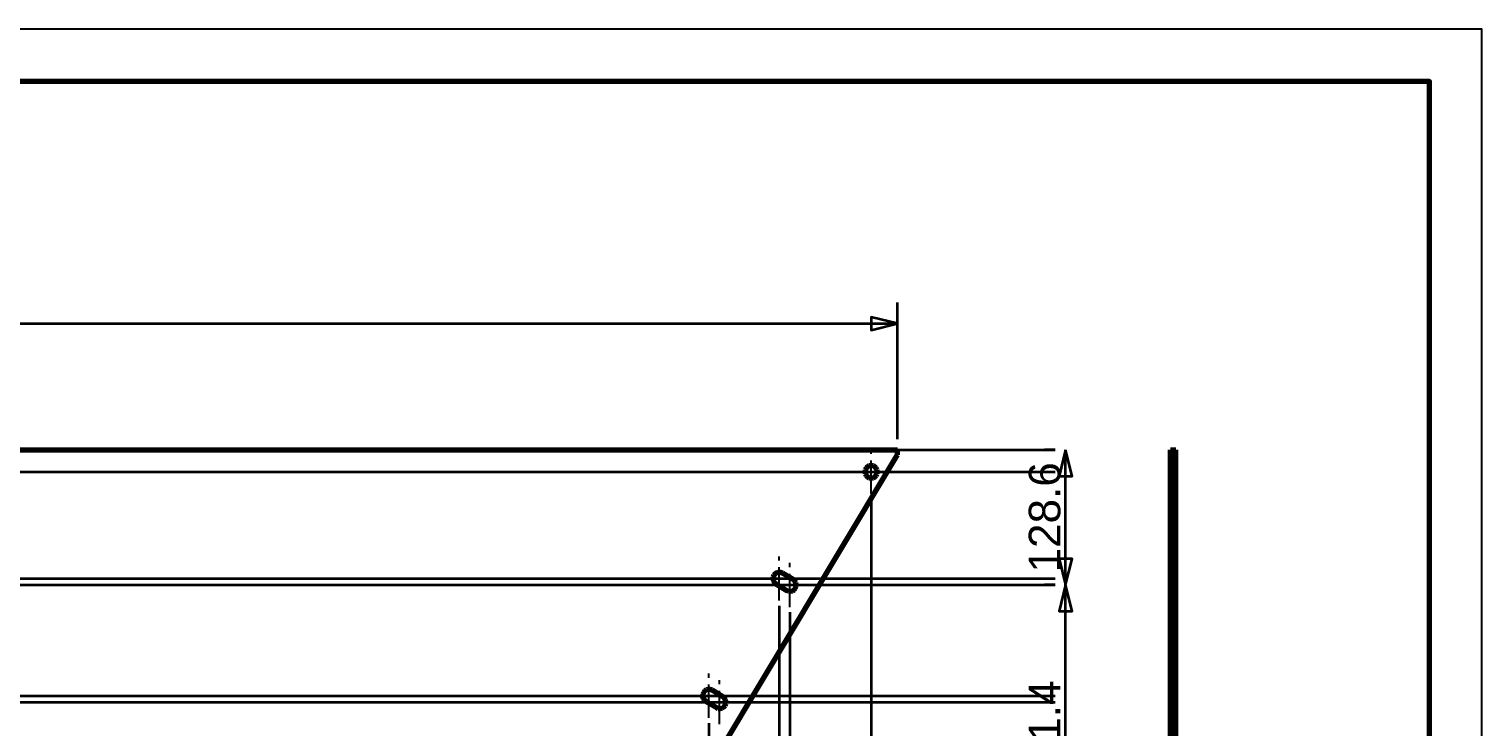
# Model space of a CAD drawing. Header units: millimetres. Extents: x 0 to 420, y 0 to 297.
# Drawn here: x 281.7 to 420, y 230.6 to 297 of the extents above; entities that cross this region are included whole.
import ezdxf
from ezdxf.enums import TextEntityAlignment as Align

# ---------------------------------------------------------------- set-up
doc = ezdxf.new("R2010")
doc.units = ezdxf.units.MM
doc.linetypes.add('CENTER', pattern=[5.08, 3.175, -0.635, 0.635, -0.635])
doc.linetypes.add('DASHED', pattern=[1.524, 1.27, -0.254])
doc.styles.add('GOST', font='Arial')

msp = doc.modelspace()

# ---------------------------------------------------------------- linework, layer by layer
at = {"color": 7, "lineweight": 35}
for p, q in [((364.37, 258), (364.37, 271)), ((65, 269), (364.37, 269)), ((364.37, 257), (379.37, 257)), ((379.37, 257), (378.37, 257)), ((380.37, 244.14), (380.37, 257)), ((70.1, 254.9), (379.37, 254.9)), ((364.47, 254.9), (379.37, 254.9)), ((361.87, 252.3), (361.87, 109.7)), ((78.86, 244.75), (379.37, 244.75)), ((355.72, 244.75), (379.37, 244.75)), ((77.83, 244.14), (379.37, 244.14)), ((356.74, 244.14), (379.37, 244.14)), ((379.37, 244.14), (378.37, 244.14)), ((379.37, 244.14), (378.37, 244.14)), ((380.37, 210.71), (380.37, 244.14)), ((353.12, 242.15), (353.12, 109.7)), ((354.14, 241.54), (354.14, 109.7)), ((84.52, 232.99), (379.37, 232.99)), ((85.55, 233.61), (379.37, 233.61)), ((349.02, 233.61), (379.37, 233.61)), ((350.05, 232.99), (379.37, 232.99)), ((346.42, 231.01), (346.42, 109.7))]:
    msp.add_line(p, q, dxfattribs=at)
at = {"color": 1, "lineweight": 70}
for p, q in [((65, 257), (364.37, 257)), ((289.99, 132.7), (364.37, 256.5)), ((364.37, 256.5), (364.37, 257)), ((390.37, 256.5), (390.37, 257)), ((390.37, 257), (390.87, 257)), ((390.37, 132.7), (390.37, 256.5)), ((390.37, 256.5), (390.87, 256.5)), ((390.87, 256.5), (390.87, 257)), ((390.87, 132.7), (390.87, 256.5)), ((361.3, 255.09), (361.27, 254.9)), ((361.27, 254.9), (361.3, 254.71)), ((361.39, 255.25), (361.3, 255.09)), ((361.3, 254.71), (361.39, 254.55)), ((361.52, 255.39), (361.39, 255.25)), ((361.39, 254.55), (361.52, 254.41)), ((361.69, 255.47), (361.52, 255.39)), ((361.87, 255.5), (361.69, 255.47)), ((362.06, 255.47), (361.87, 255.5)), ((362.23, 255.39), (362.06, 255.47)), ((362.36, 255.25), (362.23, 255.39)), ((362.23, 254.41), (362.36, 254.55)), ((362.44, 255.09), (362.36, 255.25)), ((362.36, 254.55), (362.44, 254.71)), ((362.47, 254.9), (362.44, 255.09)), ((362.44, 254.71), (362.47, 254.9)), ((361.52, 254.41), (361.69, 254.33)), ((361.69, 254.33), (361.87, 254.3)), ((361.87, 254.3), (362.06, 254.33)), ((362.06, 254.33), (362.23, 254.41)), ((352.53, 244.89), (352.52, 244.7)), ((352.6, 245.06), (352.53, 244.89)), ((352.72, 245.21), (352.6, 245.06)), ((352.88, 245.31), (352.72, 245.21)), ((353.06, 245.35), (352.88, 245.31)), ((353.25, 245.34), (353.06, 245.35)), ((353.43, 245.27), (353.25, 245.34)), ((354.45, 244.65), (353.43, 245.27)), ((352.52, 244.7), (352.56, 244.52)), ((352.56, 244.52), (352.66, 244.36)), ((352.66, 244.36), (352.81, 244.24)), ((352.81, 244.24), (353.84, 243.62)), ((353.84, 243.62), (354.01, 243.55)), ((354.01, 243.55), (354.2, 243.54)), ((354.2, 243.54), (354.38, 243.58)), ((354.38, 243.58), (354.54, 243.68)), ((354.6, 244.53), (354.45, 244.65)), ((354.54, 243.68), (354.66, 243.83)), ((354.7, 244.37), (354.6, 244.53)), ((354.66, 243.83), (354.73, 244)), ((354.74, 244.19), (354.7, 244.37)), ((354.73, 244), (354.74, 244.19)), ((345.84, 233.75), (345.82, 233.56)), ((345.91, 233.92), (345.84, 233.75)), ((346.03, 234.06), (345.91, 233.92)), ((346.19, 234.16), (346.03, 234.06)), ((346.37, 234.21), (346.19, 234.16)), ((346.56, 234.2), (346.37, 234.21)), ((346.73, 234.13), (346.56, 234.2)), ((347.76, 233.51), (346.73, 234.13)), ((345.82, 233.56), (345.87, 233.38)), ((345.87, 233.38), (345.97, 233.22)), ((345.97, 233.22), (346.11, 233.1)), ((346.11, 233.1), (347.14, 232.48)), ((347.14, 232.48), (347.31, 232.41)), ((347.31, 232.41), (347.5, 232.4)), ((347.5, 232.4), (347.68, 232.44)), ((347.68, 232.44), (347.84, 232.54)), ((347.9, 233.39), (347.76, 233.51)), ((347.84, 232.54), (347.96, 232.68)), ((348, 233.23), (347.9, 233.39)), ((347.96, 232.68), (348.03, 232.86)), ((348.05, 233.05), (348, 233.23)), ((348.03, 232.86), (348.05, 233.05))]:
    msp.add_line(p, q, dxfattribs=at)
at = {"color": 5, "linetype": 'DASHED', "lineweight": 35}
for p, q in [((364.37, 257), (65, 257)), ((289.99, 132.7), (364.37, 256.5)), ((364.37, 256.5), (364.37, 257)), ((390.37, 257), (390.87, 257)), ((390.37, 256.5), (390.37, 257)), ((390.37, 256.5), (390.87, 256.5)), ((390.37, 132.7), (390.37, 256.5)), ((390.87, 256.5), (390.87, 257)), ((390.87, 132.7), (390.87, 256.5)), ((361.27, 254.9), (361.3, 255.09)), ((361.3, 254.71), (361.27, 254.9)), ((361.3, 255.09), (361.39, 255.25)), ((361.39, 254.55), (361.3, 254.71)), ((361.39, 255.25), (361.52, 255.39)), ((361.52, 254.41), (361.39, 254.55)), ((361.52, 255.39), (361.69, 255.47)), ((361.69, 255.47), (361.87, 255.5)), ((361.87, 255.5), (362.06, 255.47)), ((362.06, 255.47), (362.23, 255.39)), ((362.23, 255.39), (362.36, 255.25)), ((362.36, 254.55), (362.23, 254.41)), ((362.36, 255.25), (362.44, 255.09)), ((362.44, 254.71), (362.36, 254.55)), ((362.44, 255.09), (362.47, 254.9)), ((362.47, 254.9), (362.44, 254.71)), ((390.37, 255.48), (390.37, 255.5)), ((390.37, 255.5), (390.37, 255.5)), ((390.37, 255.5), (390.37, 255.48)), ((390.37, 255.48), (390.37, 255.5)), ((390.37, 255.5), (390.37, 255.5)), ((390.37, 255.5), (390.37, 255.48)), ((390.37, 255.47), (390.37, 255.48)), ((390.37, 255.48), (390.37, 255.44)), ((390.37, 255.44), (390.37, 255.48)), ((390.37, 255.48), (390.37, 255.47)), ((390.37, 255.44), (390.37, 255.47)), ((390.37, 255.47), (390.37, 255.44)), ((390.37, 255.41), (390.37, 255.44)), ((390.37, 255.44), (390.37, 255.37)), ((390.37, 255.37), (390.37, 255.44)), ((390.37, 255.44), (390.37, 255.41)), ((390.37, 255.37), (390.37, 255.41)), ((390.37, 255.41), (390.37, 255.37)), ((390.37, 255.32), (390.37, 255.37)), ((390.37, 255.37), (390.37, 255.27)), ((390.37, 255.27), (390.37, 255.37)), ((390.37, 255.37), (390.37, 255.32)), ((390.37, 255.27), (390.37, 255.32)), ((390.37, 255.32), (390.37, 255.27)), ((390.37, 255.22), (390.37, 255.27)), ((390.37, 255.27), (390.37, 255.16)), ((390.37, 255.16), (390.37, 255.27)), ((390.37, 255.27), (390.37, 255.22)), ((390.37, 255.16), (390.37, 255.22)), ((390.37, 255.22), (390.37, 255.16)), ((390.37, 255.1), (390.37, 255.16)), ((390.37, 255.16), (390.37, 255.03)), ((390.37, 255.03), (390.37, 255.16)), ((390.37, 255.16), (390.37, 255.1)), ((390.37, 255.03), (390.37, 255.1)), ((390.37, 255.1), (390.37, 255.03)), ((390.37, 254.97), (390.37, 255.03)), ((390.37, 255.03), (390.37, 254.9)), ((390.37, 254.9), (390.37, 255.03)), ((390.37, 255.03), (390.37, 254.97)), ((390.37, 254.9), (390.37, 254.97)), ((390.37, 254.97), (390.37, 254.9)), ((390.37, 254.9), (390.37, 254.77)), ((390.37, 254.83), (390.37, 254.9)), ((390.37, 254.9), (390.37, 254.83)), ((390.37, 254.77), (390.37, 254.9)), ((390.37, 254.77), (390.37, 254.83)), ((390.37, 254.83), (390.37, 254.77)), ((390.37, 254.77), (390.37, 254.64)), ((390.37, 254.7), (390.37, 254.77)), ((390.37, 254.77), (390.37, 254.7)), ((390.37, 254.64), (390.37, 254.77)), ((390.37, 254.64), (390.37, 254.7)), ((390.37, 254.7), (390.37, 254.64)), ((390.37, 254.64), (390.37, 254.53)), ((390.37, 254.58), (390.37, 254.64)), ((390.37, 254.64), (390.37, 254.58)), ((390.37, 254.53), (390.37, 254.64)), ((390.37, 254.53), (390.37, 254.58)), ((390.37, 254.58), (390.37, 254.53)), ((390.37, 254.53), (390.37, 254.43)), ((390.37, 254.48), (390.37, 254.53)), ((390.37, 254.53), (390.37, 254.48)), ((390.37, 254.43), (390.37, 254.53)), ((390.37, 254.43), (390.37, 254.48)), ((390.37, 254.48), (390.37, 254.43)), ((390.87, 255.48), (390.87, 255.5)), ((390.87, 255.5), (390.87, 255.5)), ((390.87, 255.5), (390.87, 255.48)), ((390.87, 255.48), (390.87, 255.5)), ((390.87, 255.5), (390.87, 255.5)), ((390.87, 255.5), (390.87, 255.48)), ((390.87, 255.44), (390.87, 255.48)), ((390.87, 255.48), (390.87, 255.47)), ((390.87, 255.47), (390.87, 255.48)), ((390.87, 255.48), (390.87, 255.44)), ((390.87, 255.47), (390.87, 255.44)), ((390.87, 255.44), (390.87, 255.47)), ((390.87, 255.37), (390.87, 255.44)), ((390.87, 255.44), (390.87, 255.41)), ((390.87, 255.41), (390.87, 255.44)), ((390.87, 255.44), (390.87, 255.37)), ((390.87, 255.41), (390.87, 255.37)), ((390.87, 255.37), (390.87, 255.41)), ((390.87, 255.27), (390.87, 255.37)), ((390.87, 255.37), (390.87, 255.32)), ((390.87, 255.32), (390.87, 255.37)), ((390.87, 255.37), (390.87, 255.27)), ((390.87, 255.32), (390.87, 255.27)), ((390.87, 255.27), (390.87, 255.32)), ((390.87, 255.16), (390.87, 255.27)), ((390.87, 255.27), (390.87, 255.22)), ((390.87, 255.22), (390.87, 255.27)), ((390.87, 255.27), (390.87, 255.16)), ((390.87, 255.22), (390.87, 255.16)), ((390.87, 255.16), (390.87, 255.22)), ((390.87, 255.03), (390.87, 255.16)), ((390.87, 255.16), (390.87, 255.1)), ((390.87, 255.1), (390.87, 255.16)), ((390.87, 255.16), (390.87, 255.03)), ((390.87, 255.1), (390.87, 255.03)), ((390.87, 255.03), (390.87, 255.1)), ((390.87, 254.9), (390.87, 255.03)), ((390.87, 255.03), (390.87, 254.97)), ((390.87, 254.97), (390.87, 255.03)), ((390.87, 255.03), (390.87, 254.9)), ((390.87, 254.97), (390.87, 254.9)), ((390.87, 254.9), (390.87, 254.97)), ((390.87, 254.9), (390.87, 254.83)), ((390.87, 254.77), (390.87, 254.9)), ((390.87, 254.9), (390.87, 254.77)), ((390.87, 254.83), (390.87, 254.9)), ((390.87, 254.83), (390.87, 254.77)), ((390.87, 254.77), (390.87, 254.83)), ((390.87, 254.77), (390.87, 254.7)), ((390.87, 254.64), (390.87, 254.77)), ((390.87, 254.77), (390.87, 254.64)), ((390.87, 254.7), (390.87, 254.77)), ((390.87, 254.7), (390.87, 254.64)), ((390.87, 254.64), (390.87, 254.7)), ((390.87, 254.64), (390.87, 254.58)), ((390.87, 254.53), (390.87, 254.64)), ((390.87, 254.64), (390.87, 254.53)), ((390.87, 254.58), (390.87, 254.64)), ((390.87, 254.58), (390.87, 254.53)), ((390.87, 254.53), (390.87, 254.58)), ((390.87, 254.53), (390.87, 254.48)), ((390.87, 254.43), (390.87, 254.53)), ((390.87, 254.53), (390.87, 254.43)), ((390.87, 254.48), (390.87, 254.53)), ((390.87, 254.48), (390.87, 254.43)), ((390.87, 254.43), (390.87, 254.48)), ((361.69, 254.33), (361.52, 254.41)), ((361.87, 254.3), (361.69, 254.33)), ((362.06, 254.33), (361.87, 254.3)), ((362.23, 254.41), (362.06, 254.33)), ((390.37, 254.43), (390.37, 254.36)), ((390.37, 254.39), (390.37, 254.43)), ((390.37, 254.43), (390.37, 254.39)), ((390.37, 254.36), (390.37, 254.43)), ((390.37, 254.36), (390.37, 254.39)), ((390.37, 254.39), (390.37, 254.36)), ((390.37, 254.36), (390.37, 254.32)), ((390.37, 254.33), (390.37, 254.36)), ((390.37, 254.36), (390.37, 254.33)), ((390.37, 254.32), (390.37, 254.36)), ((390.37, 254.32), (390.37, 254.33)), ((390.37, 254.33), (390.37, 254.32)), ((390.37, 254.32), (390.37, 254.3)), ((390.37, 254.3), (390.37, 254.32)), ((390.37, 254.32), (390.37, 254.3)), ((390.37, 254.3), (390.37, 254.32)), ((390.37, 254.3), (390.37, 254.3)), ((390.37, 254.3), (390.37, 254.3)), ((390.87, 254.43), (390.87, 254.39)), ((390.87, 254.36), (390.87, 254.43)), ((390.87, 254.43), (390.87, 254.36)), ((390.87, 254.39), (390.87, 254.43)), ((390.87, 254.39), (390.87, 254.36)), ((390.87, 254.36), (390.87, 254.39)), ((390.87, 254.36), (390.87, 254.33)), ((390.87, 254.32), (390.87, 254.36)), ((390.87, 254.36), (390.87, 254.32)), ((390.87, 254.33), (390.87, 254.36)), ((390.87, 254.33), (390.87, 254.32)), ((390.87, 254.32), (390.87, 254.33)), ((390.87, 254.32), (390.87, 254.3)), ((390.87, 254.3), (390.87, 254.32)), ((390.87, 254.32), (390.87, 254.3)), ((390.87, 254.3), (390.87, 254.32)), ((390.87, 254.3), (390.87, 254.3)), ((390.87, 254.3), (390.87, 254.3)), ((352.52, 244.7), (352.53, 244.89)), ((352.53, 244.89), (352.6, 245.06)), ((352.6, 245.06), (352.72, 245.21)), ((352.72, 245.21), (352.88, 245.31)), ((352.88, 245.31), (353.06, 245.35)), ((353.06, 245.35), (353.25, 245.34)), ((353.25, 245.34), (353.43, 245.27)), ((353.43, 245.27), (354.45, 244.65)), ((390.37, 245.34), (390.37, 245.35)), ((390.37, 245.35), (390.37, 245.35)), ((390.37, 245.35), (390.37, 245.35)), ((390.37, 245.35), (390.37, 245.35)), ((390.37, 245.35), (390.37, 245.35)), ((390.37, 245.35), (390.37, 245.34)), ((390.37, 245.34), (390.37, 245.35)), ((390.37, 245.35), (390.37, 245.35)), ((390.37, 245.35), (390.37, 245.35)), ((390.37, 245.35), (390.37, 245.35)), ((390.37, 245.35), (390.37, 245.35)), ((390.37, 245.35), (390.37, 245.34)), ((390.37, 245.33), (390.37, 245.34)), ((390.37, 245.34), (390.37, 245.34)), ((390.37, 245.34), (390.37, 245.31)), ((390.37, 245.31), (390.37, 245.34)), ((390.37, 245.34), (390.37, 245.34)), ((390.37, 245.34), (390.37, 245.33)), ((390.37, 245.32), (390.37, 245.33)), ((390.37, 245.33), (390.37, 245.33)), ((390.37, 245.33), (390.37, 245.33)), ((390.37, 245.33), (390.37, 245.32)), ((390.37, 245.31), (390.37, 245.32)), ((390.37, 245.32), (390.37, 245.31)), ((390.37, 245.3), (390.37, 245.31)), ((390.37, 245.31), (390.37, 245.26)), ((390.37, 245.26), (390.37, 245.31)), ((390.37, 245.31), (390.37, 245.3)), ((390.37, 245.29), (390.37, 245.3)), ((390.37, 245.3), (390.37, 245.29)), ((390.37, 245.28), (390.37, 245.29)), ((390.37, 245.29), (390.37, 245.28)), ((390.37, 245.27), (390.37, 245.28)), ((390.37, 245.28), (390.37, 245.27)), ((390.37, 244.65), (390.37, 245.27)), ((390.37, 245.27), (390.37, 244.65)), ((390.37, 245.26), (390.37, 245.2)), ((390.37, 245.2), (390.37, 245.26)), ((390.37, 245.2), (390.37, 245.11)), ((390.37, 245.11), (390.37, 245.2)), ((390.37, 245.11), (390.37, 245.02)), ((390.37, 245.02), (390.37, 245.11)), ((390.37, 245.02), (390.37, 244.92)), ((390.37, 244.92), (390.37, 245.02)), ((390.37, 244.92), (390.37, 244.81)), ((390.37, 244.81), (390.37, 244.92)), ((390.37, 244.81), (390.37, 244.69)), ((390.37, 244.69), (390.37, 244.81)), ((390.87, 245.34), (390.87, 245.35)), ((390.87, 245.35), (390.87, 245.35)), ((390.87, 245.35), (390.87, 245.35)), ((390.87, 245.35), (390.87, 245.35)), ((390.87, 245.35), (390.87, 245.35)), ((390.87, 245.35), (390.87, 245.34)), ((390.87, 245.34), (390.87, 245.35)), ((390.87, 245.35), (390.87, 245.35)), ((390.87, 245.35), (390.87, 245.35)), ((390.87, 245.35), (390.87, 245.35)), ((390.87, 245.35), (390.87, 245.35)), ((390.87, 245.35), (390.87, 245.34)), ((390.87, 245.31), (390.87, 245.34)), ((390.87, 245.34), (390.87, 245.34)), ((390.87, 245.34), (390.87, 245.33)), ((390.87, 245.33), (390.87, 245.34)), ((390.87, 245.34), (390.87, 245.34)), ((390.87, 245.34), (390.87, 245.31)), ((390.87, 245.33), (390.87, 245.33)), ((390.87, 245.33), (390.87, 245.32)), ((390.87, 245.32), (390.87, 245.33)), ((390.87, 245.33), (390.87, 245.33)), ((390.87, 245.32), (390.87, 245.31)), ((390.87, 245.31), (390.87, 245.32)), ((390.87, 245.26), (390.87, 245.31)), ((390.87, 245.31), (390.87, 245.3)), ((390.87, 245.3), (390.87, 245.31)), ((390.87, 245.31), (390.87, 245.26)), ((390.87, 245.3), (390.87, 245.29)), ((390.87, 245.29), (390.87, 245.3)), ((390.87, 245.29), (390.87, 245.28)), ((390.87, 245.28), (390.87, 245.29)), ((390.87, 245.28), (390.87, 245.27)), ((390.87, 245.27), (390.87, 245.28)), ((390.87, 245.27), (390.87, 244.65)), ((390.87, 244.65), (390.87, 245.27)), ((390.87, 245.2), (390.87, 245.26)), ((390.87, 245.26), (390.87, 245.2)), ((390.87, 245.11), (390.87, 245.2)), ((390.87, 245.2), (390.87, 245.11)), ((390.87, 245.02), (390.87, 245.11)), ((390.87, 245.11), (390.87, 245.02)), ((390.87, 244.92), (390.87, 245.02)), ((390.87, 245.02), (390.87, 244.92)), ((390.87, 244.81), (390.87, 244.92)), ((390.87, 244.92), (390.87, 244.81)), ((390.87, 244.69), (390.87, 244.81)), ((390.87, 244.81), (390.87, 244.69)), ((352.56, 244.52), (352.52, 244.7)), ((352.66, 244.36), (352.56, 244.52)), ((352.81, 244.24), (352.66, 244.36)), ((353.84, 243.62), (352.81, 244.24)), ((354.01, 243.55), (353.84, 243.62)), ((354.2, 243.54), (354.01, 243.55)), ((354.38, 243.58), (354.2, 243.54)), ((354.54, 243.68), (354.38, 243.58)), ((354.45, 244.65), (354.6, 244.53)), ((354.66, 243.83), (354.54, 243.68)), ((354.6, 244.53), (354.7, 244.37)), ((354.73, 244), (354.66, 243.83)), ((354.7, 244.37), (354.74, 244.19)), ((354.74, 244.19), (354.73, 244)), ((390.37, 244.69), (390.37, 244.59)), ((390.37, 244.59), (390.37, 244.69)), ((390.37, 244.59), (390.37, 244.65)), ((390.37, 244.65), (390.37, 244.59)), ((390.37, 244.59), (390.37, 244.48)), ((390.37, 244.5), (390.37, 244.59)), ((390.37, 244.48), (390.37, 244.59)), ((390.37, 244.59), (390.37, 244.5)), ((390.37, 244.41), (390.37, 244.5)), ((390.37, 244.5), (390.37, 244.41)), ((390.37, 244.48), (390.37, 244.39)), ((390.37, 244.39), (390.37, 244.48)), ((390.37, 244.31), (390.37, 244.41)), ((390.37, 244.41), (390.37, 244.31)), ((390.37, 244.39), (390.37, 244.31)), ((390.37, 244.31), (390.37, 244.39)), ((390.37, 244.31), (390.37, 244.24)), ((390.37, 244.2), (390.37, 244.31)), ((390.37, 244.24), (390.37, 244.31)), ((390.37, 244.31), (390.37, 244.2)), ((390.37, 244.24), (390.37, 243.62)), ((390.37, 243.62), (390.37, 244.24)), ((390.37, 244.09), (390.37, 244.2)), ((390.37, 244.2), (390.37, 244.09)), ((390.37, 243.98), (390.37, 244.09)), ((390.37, 244.09), (390.37, 243.98)), ((390.37, 243.87), (390.37, 243.98)), ((390.37, 243.98), (390.37, 243.87)), ((390.37, 243.78), (390.37, 243.87)), ((390.37, 243.87), (390.37, 243.78)), ((390.37, 243.7), (390.37, 243.78)), ((390.37, 243.78), (390.37, 243.7)), ((390.37, 243.63), (390.37, 243.7)), ((390.37, 243.7), (390.37, 243.63)), ((390.37, 243.58), (390.37, 243.63)), ((390.37, 243.63), (390.37, 243.58)), ((390.37, 243.62), (390.37, 243.61)), ((390.37, 243.61), (390.37, 243.62)), ((390.37, 243.61), (390.37, 243.6)), ((390.37, 243.6), (390.37, 243.61)), ((390.37, 243.6), (390.37, 243.59)), ((390.37, 243.59), (390.37, 243.6)), ((390.37, 243.59), (390.37, 243.58)), ((390.37, 243.58), (390.37, 243.59)), ((390.37, 243.58), (390.37, 243.57)), ((390.37, 243.55), (390.37, 243.58)), ((390.37, 243.58), (390.37, 243.55)), ((390.37, 243.57), (390.37, 243.58)), ((390.37, 243.57), (390.37, 243.57)), ((390.37, 243.57), (390.37, 243.56)), ((390.37, 243.56), (390.37, 243.57)), ((390.37, 243.57), (390.37, 243.57)), ((390.37, 243.56), (390.37, 243.55)), ((390.37, 243.55), (390.37, 243.56)), ((390.37, 243.55), (390.37, 243.55)), ((390.37, 243.55), (390.37, 243.54)), ((390.37, 243.54), (390.37, 243.55)), ((390.37, 243.55), (390.37, 243.54)), ((390.37, 243.54), (390.37, 243.55)), ((390.37, 243.55), (390.37, 243.55)), ((390.37, 243.54), (390.37, 243.54)), ((390.37, 243.54), (390.37, 243.54)), ((390.37, 243.54), (390.37, 243.54)), ((390.37, 243.54), (390.37, 243.54)), ((390.37, 243.54), (390.37, 243.54)), ((390.37, 243.54), (390.37, 243.54)), ((390.37, 243.54), (390.37, 243.54)), ((390.37, 243.54), (390.37, 243.54)), ((390.87, 244.59), (390.87, 244.69)), ((390.87, 244.69), (390.87, 244.59)), ((390.87, 244.65), (390.87, 244.59)), ((390.87, 244.59), (390.87, 244.65)), ((390.87, 244.48), (390.87, 244.59)), ((390.87, 244.59), (390.87, 244.5)), ((390.87, 244.59), (390.87, 244.48)), ((390.87, 244.5), (390.87, 244.59)), ((390.87, 244.5), (390.87, 244.41)), ((390.87, 244.41), (390.87, 244.5)), ((390.87, 244.39), (390.87, 244.48)), ((390.87, 244.48), (390.87, 244.39)), ((390.87, 244.41), (390.87, 244.31)), ((390.87, 244.31), (390.87, 244.41)), ((390.87, 244.31), (390.87, 244.39)), ((390.87, 244.39), (390.87, 244.31)), ((390.87, 244.24), (390.87, 244.31)), ((390.87, 244.31), (390.87, 244.2)), ((390.87, 244.31), (390.87, 244.24)), ((390.87, 244.2), (390.87, 244.31)), ((390.87, 243.62), (390.87, 244.24)), ((390.87, 244.24), (390.87, 243.62)), ((390.87, 244.2), (390.87, 244.09)), ((390.87, 244.09), (390.87, 244.2)), ((390.87, 244.09), (390.87, 243.98)), ((390.87, 243.98), (390.87, 244.09)), ((390.87, 243.98), (390.87, 243.87)), ((390.87, 243.87), (390.87, 243.98)), ((390.87, 243.87), (390.87, 243.78)), ((390.87, 243.78), (390.87, 243.87)), ((390.87, 243.78), (390.87, 243.7)), ((390.87, 243.7), (390.87, 243.78)), ((390.87, 243.7), (390.87, 243.63)), ((390.87, 243.63), (390.87, 243.7)), ((390.87, 243.63), (390.87, 243.58)), ((390.87, 243.58), (390.87, 243.63)), ((390.87, 243.61), (390.87, 243.62)), ((390.87, 243.62), (390.87, 243.61)), ((390.87, 243.6), (390.87, 243.61)), ((390.87, 243.61), (390.87, 243.6)), ((390.87, 243.59), (390.87, 243.6)), ((390.87, 243.6), (390.87, 243.59)), ((390.87, 243.58), (390.87, 243.59)), ((390.87, 243.59), (390.87, 243.58)), ((390.87, 243.58), (390.87, 243.55)), ((390.87, 243.57), (390.87, 243.58)), ((390.87, 243.58), (390.87, 243.57)), ((390.87, 243.55), (390.87, 243.58)), ((390.87, 243.56), (390.87, 243.57)), ((390.87, 243.57), (390.87, 243.57)), ((390.87, 243.57), (390.87, 243.57)), ((390.87, 243.57), (390.87, 243.56)), ((390.87, 243.55), (390.87, 243.56)), ((390.87, 243.56), (390.87, 243.55)), ((390.87, 243.55), (390.87, 243.54)), ((390.87, 243.54), (390.87, 243.55)), ((390.87, 243.55), (390.87, 243.55)), ((390.87, 243.55), (390.87, 243.55)), ((390.87, 243.55), (390.87, 243.54)), ((390.87, 243.54), (390.87, 243.55)), ((390.87, 243.54), (390.87, 243.54)), ((390.87, 243.54), (390.87, 243.54)), ((390.87, 243.54), (390.87, 243.54)), ((390.87, 243.54), (390.87, 243.54)), ((390.87, 243.54), (390.87, 243.54)), ((390.87, 243.54), (390.87, 243.54)), ((390.87, 243.54), (390.87, 243.54)), ((390.87, 243.54), (390.87, 243.54)), ((345.82, 233.56), (345.84, 233.75)), ((345.84, 233.75), (345.91, 233.92)), ((345.91, 233.92), (346.03, 234.06)), ((346.03, 234.06), (346.19, 234.16)), ((346.19, 234.16), (346.37, 234.21)), ((346.37, 234.21), (346.56, 234.2)), ((346.56, 234.2), (346.73, 234.13)), ((346.73, 234.13), (347.76, 233.51)), ((390.37, 234.2), (390.37, 234.21)), ((390.37, 234.21), (390.37, 234.21)), ((390.37, 234.21), (390.37, 234.21)), ((390.37, 234.21), (390.37, 234.21)), ((390.37, 234.21), (390.37, 234.2)), ((390.37, 234.2), (390.37, 234.21)), ((390.37, 234.21), (390.37, 234.21)), ((390.37, 234.21), (390.37, 234.21)), ((390.37, 234.21), (390.37, 234.21)), ((390.37, 234.21), (390.37, 234.2)), ((390.37, 234.19), (390.37, 234.2)), ((390.37, 234.2), (390.37, 234.2)), ((390.37, 234.2), (390.37, 234.2)), ((390.37, 234.2), (390.37, 234.17)), ((390.37, 234.17), (390.37, 234.2)), ((390.37, 234.2), (390.37, 234.2)), ((390.37, 234.2), (390.37, 234.2)), ((390.37, 234.2), (390.37, 234.19)), ((390.37, 234.18), (390.37, 234.19)), ((390.37, 234.19), (390.37, 234.18)), ((390.37, 234.17), (390.37, 234.18)), ((390.37, 234.18), (390.37, 234.18)), ((390.37, 234.18), (390.37, 234.18)), ((390.37, 234.18), (390.37, 234.17)), ((390.37, 234.16), (390.37, 234.17)), ((390.37, 234.17), (390.37, 234.12)), ((390.37, 234.12), (390.37, 234.17)), ((390.37, 234.17), (390.37, 234.16)), ((390.37, 234.15), (390.37, 234.16)), ((390.37, 234.16), (390.37, 234.15)), ((390.37, 234.14), (390.37, 234.15)), ((390.37, 234.15), (390.37, 234.14)), ((390.37, 234.13), (390.37, 234.14)), ((390.37, 234.14), (390.37, 234.13)), ((390.37, 233.51), (390.37, 234.13)), ((390.37, 234.13), (390.37, 233.51)), ((390.37, 234.12), (390.37, 234.05)), ((390.37, 234.05), (390.37, 234.12)), ((390.37, 234.05), (390.37, 233.97)), ((390.37, 233.97), (390.37, 234.05)), ((390.37, 233.97), (390.37, 233.88)), ((390.37, 233.88), (390.37, 233.97)), ((390.37, 233.88), (390.37, 233.77)), ((390.37, 233.77), (390.37, 233.88)), ((390.37, 233.77), (390.37, 233.66)), ((390.37, 233.66), (390.37, 233.77)), ((390.87, 234.2), (390.87, 234.21)), ((390.87, 234.21), (390.87, 234.21)), ((390.87, 234.21), (390.87, 234.21)), ((390.87, 234.21), (390.87, 234.21)), ((390.87, 234.21), (390.87, 234.2)), ((390.87, 234.2), (390.87, 234.21)), ((390.87, 234.21), (390.87, 234.21)), ((390.87, 234.21), (390.87, 234.21)), ((390.87, 234.21), (390.87, 234.21)), ((390.87, 234.21), (390.87, 234.2)), ((390.87, 234.17), (390.87, 234.2)), ((390.87, 234.2), (390.87, 234.2)), ((390.87, 234.2), (390.87, 234.2)), ((390.87, 234.2), (390.87, 234.19)), ((390.87, 234.19), (390.87, 234.2)), ((390.87, 234.2), (390.87, 234.2)), ((390.87, 234.2), (390.87, 234.2)), ((390.87, 234.2), (390.87, 234.17)), ((390.87, 234.19), (390.87, 234.18)), ((390.87, 234.18), (390.87, 234.19)), ((390.87, 234.18), (390.87, 234.18)), ((390.87, 234.18), (390.87, 234.17)), ((390.87, 234.17), (390.87, 234.18)), ((390.87, 234.18), (390.87, 234.18)), ((390.87, 234.12), (390.87, 234.17)), ((390.87, 234.17), (390.87, 234.16)), ((390.87, 234.16), (390.87, 234.17)), ((390.87, 234.17), (390.87, 234.12)), ((390.87, 234.16), (390.87, 234.15)), ((390.87, 234.15), (390.87, 234.16)), ((390.87, 234.15), (390.87, 234.14)), ((390.87, 234.14), (390.87, 234.15)), ((390.87, 234.14), (390.87, 234.13)), ((390.87, 234.13), (390.87, 234.14)), ((390.87, 234.13), (390.87, 233.51)), ((390.87, 233.51), (390.87, 234.13)), ((390.87, 234.05), (390.87, 234.12)), ((390.87, 234.12), (390.87, 234.05)), ((390.87, 233.97), (390.87, 234.05)), ((390.87, 234.05), (390.87, 233.97)), ((390.87, 233.88), (390.87, 233.97)), ((390.87, 233.97), (390.87, 233.88)), ((390.87, 233.77), (390.87, 233.88)), ((390.87, 233.88), (390.87, 233.77)), ((390.87, 233.66), (390.87, 233.77)), ((390.87, 233.77), (390.87, 233.66)), ((345.87, 233.38), (345.82, 233.56)), ((345.97, 233.22), (345.87, 233.38)), ((346.11, 233.1), (345.97, 233.22)), ((347.14, 232.48), (346.11, 233.1)), ((347.31, 232.41), (347.14, 232.48)), ((347.5, 232.4), (347.31, 232.41)), ((347.68, 232.44), (347.5, 232.4)), ((347.84, 232.54), (347.68, 232.44)), ((347.76, 233.51), (347.9, 233.39)), ((347.96, 232.68), (347.84, 232.54)), ((347.9, 233.39), (348, 233.23)), ((348.03, 232.86), (347.96, 232.68)), ((348, 233.23), (348.05, 233.05)), ((348.05, 233.05), (348.03, 232.86)), ((390.37, 233.66), (390.37, 233.55)), ((390.37, 233.55), (390.37, 233.66)), ((390.37, 233.55), (390.37, 233.44)), ((390.37, 233.44), (390.37, 233.55)), ((390.37, 233.44), (390.37, 233.51)), ((390.37, 233.51), (390.37, 233.44)), ((390.37, 233.44), (390.37, 233.34)), ((390.37, 233.36), (390.37, 233.44)), ((390.37, 233.34), (390.37, 233.44)), ((390.37, 233.44), (390.37, 233.36)), ((390.37, 233.27), (390.37, 233.36)), ((390.37, 233.36), (390.37, 233.27)), ((390.37, 233.34), (390.37, 233.24)), ((390.37, 233.24), (390.37, 233.34)), ((390.37, 233.16), (390.37, 233.27)), ((390.37, 233.27), (390.37, 233.16)), ((390.37, 233.24), (390.37, 233.16)), ((390.37, 233.16), (390.37, 233.24)), ((390.37, 233.16), (390.37, 233.1)), ((390.37, 233.05), (390.37, 233.16)), ((390.37, 233.1), (390.37, 233.16)), ((390.37, 233.16), (390.37, 233.05)), ((390.37, 233.1), (390.37, 232.48)), ((390.37, 232.48), (390.37, 233.1)), ((390.37, 232.94), (390.37, 233.05)), ((390.37, 233.05), (390.37, 232.94)), ((390.37, 232.83), (390.37, 232.94)), ((390.37, 232.94), (390.37, 232.83)), ((390.37, 232.73), (390.37, 232.83)), ((390.37, 232.83), (390.37, 232.73)), ((390.37, 232.63), (390.37, 232.73)), ((390.37, 232.73), (390.37, 232.63)), ((390.37, 232.55), (390.37, 232.63)), ((390.37, 232.63), (390.37, 232.55)), ((390.37, 232.48), (390.37, 232.55)), ((390.37, 232.55), (390.37, 232.48)), ((390.37, 232.48), (390.37, 232.47)), ((390.37, 232.43), (390.37, 232.48)), ((390.37, 232.48), (390.37, 232.43)), ((390.37, 232.47), (390.37, 232.48)), ((390.37, 232.47), (390.37, 232.46)), ((390.37, 232.46), (390.37, 232.47)), ((390.37, 232.46), (390.37, 232.45)), ((390.37, 232.45), (390.37, 232.46)), ((390.37, 232.45), (390.37, 232.44)), ((390.37, 232.44), (390.37, 232.45)), ((390.37, 232.44), (390.37, 232.43)), ((390.37, 232.43), (390.37, 232.44)), ((390.37, 232.43), (390.37, 232.42)), ((390.37, 232.4), (390.37, 232.43)), ((390.37, 232.43), (390.37, 232.4)), ((390.37, 232.42), (390.37, 232.43)), ((390.37, 232.42), (390.37, 232.42)), ((390.37, 232.42), (390.37, 232.41)), ((390.37, 232.41), (390.37, 232.42)), ((390.37, 232.42), (390.37, 232.42)), ((390.37, 232.41), (390.37, 232.4)), ((390.37, 232.4), (390.37, 232.41)), ((390.37, 232.4), (390.37, 232.4)), ((390.37, 232.4), (390.37, 232.4)), ((390.37, 232.4), (390.37, 232.4)), ((390.37, 232.4), (390.37, 232.39)), ((390.37, 232.39), (390.37, 232.4)), ((390.37, 232.4), (390.37, 232.39)), ((390.37, 232.39), (390.37, 232.4)), ((390.37, 232.4), (390.37, 232.4)), ((390.37, 232.4), (390.37, 232.4)), ((390.37, 232.4), (390.37, 232.4)), ((390.37, 232.39), (390.37, 232.39)), ((390.37, 232.39), (390.37, 232.39)), ((390.87, 233.55), (390.87, 233.66)), ((390.87, 233.66), (390.87, 233.55)), ((390.87, 233.44), (390.87, 233.55)), ((390.87, 233.55), (390.87, 233.44)), ((390.87, 233.51), (390.87, 233.44)), ((390.87, 233.44), (390.87, 233.51)), ((390.87, 233.34), (390.87, 233.44)), ((390.87, 233.44), (390.87, 233.36)), ((390.87, 233.44), (390.87, 233.34)), ((390.87, 233.36), (390.87, 233.44)), ((390.87, 233.36), (390.87, 233.27)), ((390.87, 233.27), (390.87, 233.36)), ((390.87, 233.24), (390.87, 233.34)), ((390.87, 233.34), (390.87, 233.24)), ((390.87, 233.27), (390.87, 233.16)), ((390.87, 233.16), (390.87, 233.27)), ((390.87, 233.16), (390.87, 233.24)), ((390.87, 233.24), (390.87, 233.16)), ((390.87, 233.1), (390.87, 233.16)), ((390.87, 233.16), (390.87, 233.05)), ((390.87, 233.16), (390.87, 233.1)), ((390.87, 233.05), (390.87, 233.16)), ((390.87, 232.48), (390.87, 233.1)), ((390.87, 233.1), (390.87, 232.48)), ((390.87, 233.05), (390.87, 232.94)), ((390.87, 232.94), (390.87, 233.05)), ((390.87, 232.94), (390.87, 232.83)), ((390.87, 232.83), (390.87, 232.94)), ((390.87, 232.83), (390.87, 232.73)), ((390.87, 232.73), (390.87, 232.83)), ((390.87, 232.73), (390.87, 232.63)), ((390.87, 232.63), (390.87, 232.73)), ((390.87, 232.63), (390.87, 232.55)), ((390.87, 232.55), (390.87, 232.63)), ((390.87, 232.55), (390.87, 232.48)), ((390.87, 232.48), (390.87, 232.55)), ((390.87, 232.48), (390.87, 232.43)), ((390.87, 232.47), (390.87, 232.48)), ((390.87, 232.48), (390.87, 232.47)), ((390.87, 232.43), (390.87, 232.48)), ((390.87, 232.46), (390.87, 232.47)), ((390.87, 232.47), (390.87, 232.46)), ((390.87, 232.45), (390.87, 232.46)), ((390.87, 232.46), (390.87, 232.45)), ((390.87, 232.44), (390.87, 232.45)), ((390.87, 232.45), (390.87, 232.44)), ((390.87, 232.43), (390.87, 232.44)), ((390.87, 232.44), (390.87, 232.43)), ((390.87, 232.43), (390.87, 232.4)), ((390.87, 232.42), (390.87, 232.43)), ((390.87, 232.43), (390.87, 232.42)), ((390.87, 232.4), (390.87, 232.43)), ((390.87, 232.41), (390.87, 232.42)), ((390.87, 232.42), (390.87, 232.42)), ((390.87, 232.42), (390.87, 232.42)), ((390.87, 232.42), (390.87, 232.41)), ((390.87, 232.4), (390.87, 232.41)), ((390.87, 232.41), (390.87, 232.4)), ((390.87, 232.4), (390.87, 232.39)), ((390.87, 232.39), (390.87, 232.4)), ((390.87, 232.4), (390.87, 232.4)), ((390.87, 232.4), (390.87, 232.4)), ((390.87, 232.4), (390.87, 232.4)), ((390.87, 232.4), (390.87, 232.4)), ((390.87, 232.4), (390.87, 232.4)), ((390.87, 232.4), (390.87, 232.4)), ((390.87, 232.4), (390.87, 232.39)), ((390.87, 232.39), (390.87, 232.4)), ((390.87, 232.39), (390.87, 232.39)), ((390.87, 232.39), (390.87, 232.39))]:
    msp.add_line(p, q, dxfattribs=at)
at = {"color": 4, "linetype": 'CENTER', "lineweight": 25}
for p, q in [((361.87, 252.8), (361.87, 257)), ((359.77, 254.9), (363.97, 254.9)), ((353.12, 242.65), (353.12, 246.85)), ((354.14, 242.04), (354.14, 246.24)), ((351.02, 244.75), (355.22, 244.75)), ((352.04, 244.14), (356.24, 244.14)), ((346.42, 231.51), (346.42, 235.71)), ((347.45, 230.89), (347.45, 235.09)), ((344.32, 233.61), (348.52, 233.61)), ((345.35, 232.99), (349.55, 232.99))]:
    msp.add_line(p, q, dxfattribs=at)
at = {"color": 7, "lineweight": 25}
msp.add_lwpolyline([(0, 0), (420, 0), (420, 297), (0, 297)], close=True, dxfattribs=at)
at = {"color": 7, "lineweight": 70}
msp.add_lwpolyline([(20, 5), (415, 5), (415, 292), (20, 292)], close=True, dxfattribs=at)
at = {"color": 7, "lineweight": 35}
for points in [[(364.37, 269), (361.87, 269.62), (361.87, 268.38)], [(380.37, 257), (379.75, 254.5), (381, 254.5)], [(380.37, 244.14), (381, 246.64), (379.75, 246.64)], [(380.37, 244.14), (379.75, 241.64), (381, 241.64)]]:
    msp.add_lwpolyline(points, close=True, dxfattribs=at)

# ---------------------------------------------------------------- texts
at = {"color": 7, "style": 'GOST'}
for s, p in [('128.6', (378.37, 250.57)), ('3×111.4', (378.37, 227.43))]:
    msp.add_text(s, height=3, rotation=90, dxfattribs=at).set_placement(p, align=Align.MIDDLE)

doc.saveas('drawing.dxf')
